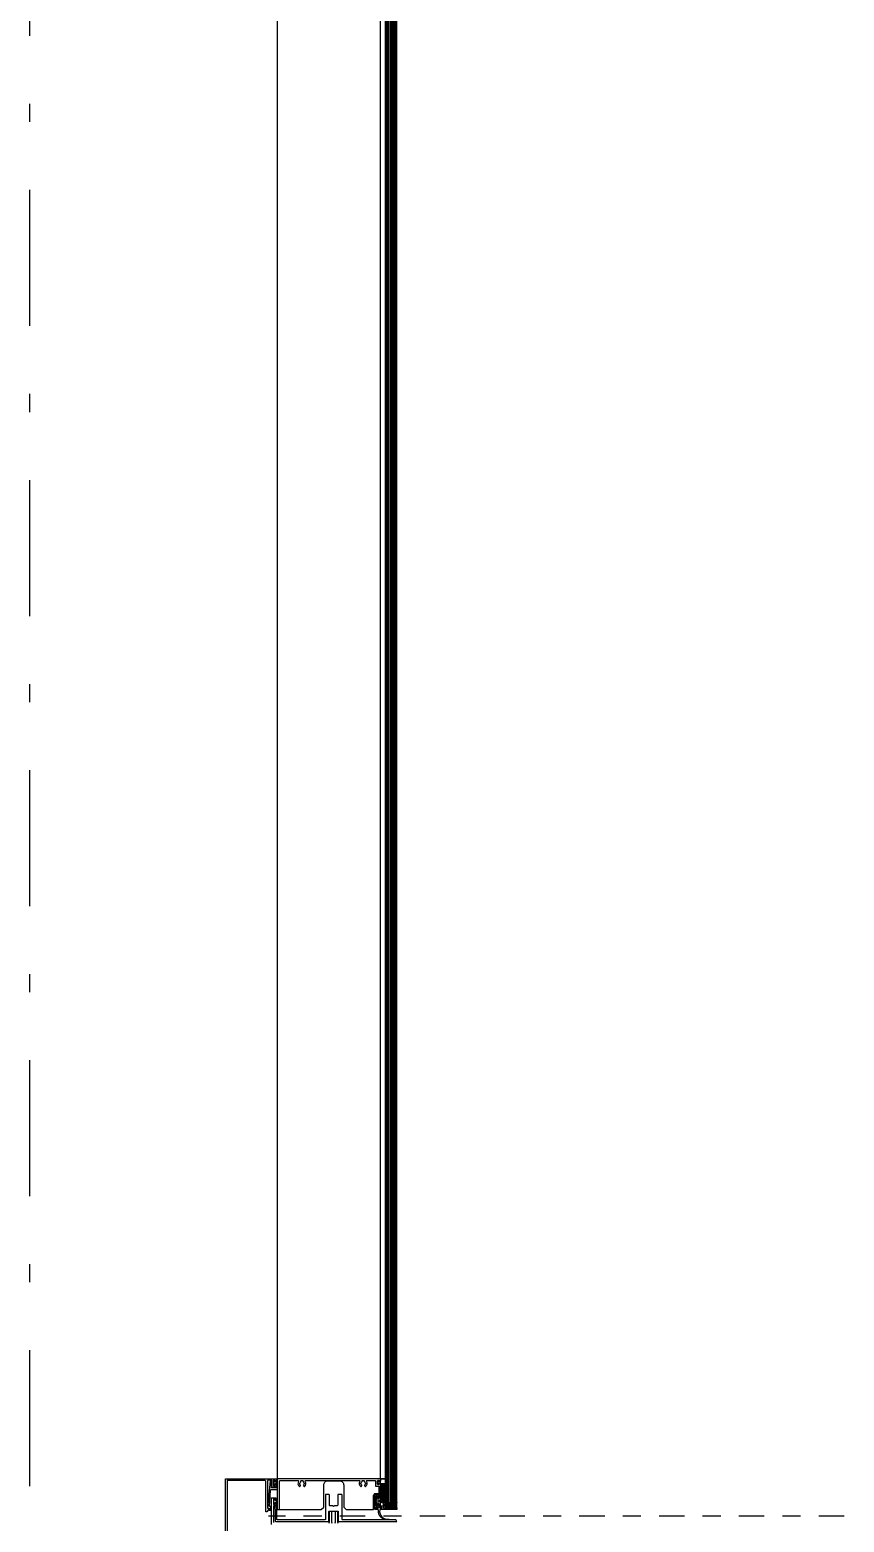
# Model space of a CAD drawing. Header units: millimetres. Extents: x -101 to 3415, y -52 to 1366.
# Drawn here: x 318.46 to 322.95, y 97.7 to 105.93 of the extents above; entities that cross this region are included whole.
import ezdxf

# ---------------------------------------------------------------- set-up
doc = ezdxf.new("R2010")
doc.units = ezdxf.units.MM
doc.linetypes.add('CENTER3', pattern=[0.28, 0.14, -0.05, 0.04, -0.05])
doc.linetypes.add('DASHDOT2', pattern=[0.5, 0.25, -0.125, 0, -0.125])
doc.layers.add('00_ARQ', color=8, linetype='Continuous')
pattern_1 = [(180, (316.72762055, 111.3325379), (-0.0003629754, 0.0007259508), [0, -0.0007259508])]
pattern_2 = [(180, (316.72762055, 111.3325379), (-0.0003629754, 0.0007259508), [0, -0.0007259508])]

msp = doc.modelspace()

# ---------------------------------------------------------------- hatches: boundary and pattern name
at = {"layer": '00_ARQ'}
h = msp.add_hatch(dxfattribs=at)
h.set_pattern_fill('DOTS', color=9, scale=0.000457292, style=0)
h.set_pattern_definition(pattern_1)
edge = h.paths.add_edge_path()
edge.add_ellipse((320.4103, 97.9746), major_axis=(0.0501, 0.0501), ratio=1, start_angle=213.99252, end_angle=236.32774)
edge.add_line((320.4242, 97.9051), (320.4242, 97.8068))
edge.add_ellipse((320.4103, 97.8763), major_axis=(0.0501, 0.0501), ratio=1, start_angle=213.99252, end_angle=236.32774, ccw=False)
edge.add_line((320.3967, 97.8067), (320.3967, 97.9051))
h = msp.add_hatch(dxfattribs=at)
h.set_pattern_fill('DOTS', color=9, scale=0.000457292, style=0)
h.set_pattern_definition(pattern_2)
edge = h.paths.add_edge_path()
edge.add_ellipse((320.4103, 97.9746), major_axis=(0.0501, 0.0501), ratio=1, start_angle=213.99252, end_angle=236.32774)
edge.add_line((320.4242, 97.9051), (320.4242, 97.8068))
edge.add_ellipse((320.4103, 97.8763), major_axis=(0.0501, 0.0501), ratio=1, start_angle=213.99252, end_angle=236.32774, ccw=False)
edge.add_line((320.3967, 97.8067), (320.3967, 97.9051))
h = msp.add_hatch(dxfattribs=at)
h.set_pattern_fill('CALZAS', color=9, scale=0.123451, style=0)
h.set_pattern_definition([(135, (323.314693, 91.697647), (0.01662926, 0.01662926), [0.12345054, -0.03086263, 0.06172527, -0.03086263]), (135, (323.316771, 91.699726), (0.01662926, 0.01662926), [0.15431317, -0.03086263, 0.03086263, -0.03086263]), (135, (323.31885, 91.701805), (0.01662926, 0.01662926), [0.0925879, -0.00771566, 0.01543132, -0.00771566]), (135, (323.322423, 91.705378), (0.01662926, 0.01662926), [0.2469011, -0.0077157]), (135, (323.325086, 91.70804), (0.01662926, 0.01662926), [0.06172527, -0.001234505, 0, -0.001234505, 0, -0.001234505])])
h.paths.add_polyline_path([(320.4124, 97.8052), (320.4654, 97.8052), (320.4656, 97.7744), (320.4124, 97.7744)])
h = msp.add_hatch(dxfattribs=at)
h.set_pattern_fill('CALZAS', color=9, scale=0.123451, style=0)
h.set_pattern_definition([(135, (323.314693, 91.697647), (0.01662926, 0.01662926), [0.12345054, -0.03086263, 0.06172527, -0.03086263]), (135, (323.316771, 91.699726), (0.01662926, 0.01662926), [0.15431317, -0.03086263, 0.03086263, -0.03086263]), (135, (323.31885, 91.701805), (0.01662926, 0.01662926), [0.0925879, -0.00771566, 0.01543132, -0.00771566]), (135, (323.322423, 91.705378), (0.01662926, 0.01662926), [0.2469011, -0.0077157]), (135, (323.325086, 91.70804), (0.01662926, 0.01662926), [0.06172527, -0.001234505, 0, -0.001234505, 0, -0.001234505])])
h.paths.add_polyline_path([(320.4124, 97.8052), (320.4654, 97.8052), (320.4656, 97.7744), (320.4124, 97.7744)])
h = msp.add_hatch(dxfattribs=at)
h.set_pattern_fill('HONEY', color=9, scale=0.001458, angle=90, style=0)
h.set_pattern_definition([(90, (338.0593534, 112.2520084), (0.0040091729, 0.0069440928), [0.0046293952, -0.0092587904]), (330, (338.0593534, 112.2520084), (0.00400917434, -0.006944092), [0.0046293952, -0.0092587904]), (30, (338.0593534, 112.2520084), (0.00801834724, 8e-10), [-0.0092587904, 0.0046293952])])
edge = h.paths.add_edge_path()
edge.add_line((320.4362, 97.8052), (320.4486, 97.8052))
edge.add_arc((320.4486, 97.7898), 0.0154, -90, 90, ccw=False)
edge.add_line((320.4486, 97.7744), (320.4362, 97.7744))
edge.add_arc((320.4362, 97.7898), 0.0154, 90, 270, ccw=False)
h = msp.add_hatch(dxfattribs=at)
h.set_pattern_fill('HONEY', color=9, scale=0.001458, angle=90, style=0)
h.set_pattern_definition([(90, (338.0593534, 112.2520084), (0.0040091729, 0.0069440928), [0.0046293952, -0.0092587904]), (330, (338.0593534, 112.2520084), (0.00400917434, -0.006944092), [0.0046293952, -0.0092587904]), (30, (338.0593534, 112.2520084), (0.00801834724, 8e-10), [-0.0092587904, 0.0046293952])])
edge = h.paths.add_edge_path()
edge.add_line((320.4362, 97.8052), (320.4486, 97.8052))
edge.add_arc((320.4486, 97.7898), 0.0154, -90, 90, ccw=False)
edge.add_line((320.4486, 97.7744), (320.4362, 97.7744))
edge.add_arc((320.4362, 97.7898), 0.0154, 90, 270, ccw=False)
h = msp.add_hatch(dxfattribs=at)
h.set_pattern_fill('DOTS', color=9, scale=0.000457292, style=0)
h.set_pattern_definition(pattern_1)
edge = h.paths.add_edge_path()
edge.add_line((320.4859, 97.7744), (320.4656, 97.7744))
edge.add_line((320.4656, 97.7744), (320.4654, 97.8052))
edge.add_line((320.4654, 97.8052), (320.486, 97.8052))
edge.add_ellipse((320.5499, 97.7896), major_axis=(0.0465, 0.0465), ratio=1, start_angle=121.25283, end_angle=148.40766)
h = msp.add_hatch(dxfattribs=at)
h.set_pattern_fill('DOTS', color=9, scale=0.000457292, style=0)
h.set_pattern_definition(pattern_2)
edge = h.paths.add_edge_path()
edge.add_line((320.4859, 97.7744), (320.4656, 97.7744))
edge.add_line((320.4656, 97.7744), (320.4654, 97.8052))
edge.add_line((320.4654, 97.8052), (320.486, 97.8052))
edge.add_ellipse((320.5499, 97.7896), major_axis=(0.0465, 0.0465), ratio=1, start_angle=121.25283, end_angle=148.40766)

# ---------------------------------------------------------------- linework, layer by layer
at = {"layer": '00_ARQ', "color": 9, "linetype": 'DASHDOT2', "ltscale": 3}
msp.add_line((318.4635, 38.6952), (318.4635, 195.7659), dxfattribs=at)
at = {"layer": '00_ARQ', "color": 9}
for points in [[(319.8268, 111.1367), (319.8268, 97.767), (320.0702, 97.767), (320.0839, 97.7807), (320.0839, 97.9019, -0.414214), (320.1068, 97.9248), (320.1711, 97.9248, -0.414214), (320.194, 97.9019), (320.194, 97.7807), (320.2077, 97.767), (320.3589, 97.767), (320.3589, 97.8438, -0.414214), (320.3703, 97.8553), (320.3967, 97.8553), (320.3967, 111.1367)], [(319.5427, 97.5533), (319.5427, 97.9356, -0.414214), (319.544, 97.937), (319.8231, 97.937, -0.885714), (319.8231, 97.9289), (319.8212, 97.9289, 0.414214), (319.8201, 97.9277), (319.8201, 97.9236, -0.339454), (319.819, 97.9223), (319.8165, 97.9216), (319.8165, 97.9216, -0.493145), (319.8148, 97.9229), (319.8148, 97.9277, 0.414214), (319.8137, 97.9289), (319.8069, 97.9289, 0.414214), (319.8058, 97.9277), (319.8058, 97.901, 0.414214), (319.8069, 97.8998), (319.8137, 97.8998, 0.414214), (319.8148, 97.901), (319.8148, 97.9057, -0.493145), (319.8165, 97.9071), (319.819, 97.9064, -0.339454), (319.8201, 97.9051), (319.8201, 97.8998), (319.8201, 97.8919, -0.414214), (319.8189, 97.8907), (319.8003, 97.8907, -0.414214), (319.7967, 97.8943), (319.7967, 97.9277, 0.414214), (319.7955, 97.9289), (319.7778, 97.9289, 0.414214), (319.7742, 97.9252), (319.7742, 97.7748, 0.339454), (319.7752, 97.7735), (319.7756, 97.7734, -0.476993), (319.7785, 97.7669), (319.7726, 97.7554, 0.048406), (319.7724, 97.7548, -0.334993), (319.771, 97.7538), (319.7663, 97.7538, -0.414214), (319.765, 97.7551), (319.765, 97.9205, 0.414214), (319.7577, 97.9278), (319.5532, 97.9278, 0.414214), (319.5519, 97.9264), (319.5519, 97.5533, -1)], [(319.7964, 97.684), (319.7964, 97.8308, -0.414214), (319.7977, 97.8322), (319.8184, 97.8322, -0.414214), (319.8198, 97.8308), (319.8198, 97.8213, -0.414214), (319.8184, 97.82), (319.8158, 97.82, -0.414214), (319.8144, 97.8213), (319.8144, 97.8258, 0.414214), (319.8131, 97.8272), (319.8086, 97.8272, 0.414214), (319.8072, 97.8258), (319.8072, 97.7959, 0.414214), (319.8086, 97.7945), (319.8131, 97.7945, 0.414214), (319.8144, 97.7959), (319.8144, 97.8003, -0.414214), (319.8158, 97.8017), (319.8184, 97.8017, -0.414214), (319.8198, 97.8003), (319.8198, 97.7886, -0.414214), (319.8184, 97.7873), (319.8087, 97.7873, 0.414214), (319.8073, 97.7859), (319.8073, 97.6949, 0.414214)], [(320.4859, 97.7008), (320.4859, 97.7016, 0.414214), (320.4777, 97.7098), (320.1884, 97.7098, -0.414214), (320.1848, 97.7135), (320.1848, 97.8476, 0.414214), (320.1834, 97.849), (320.162, 97.849, 0.414214), (320.1606, 97.8476), (320.1606, 97.7909, -0.414214), (320.157, 97.7873), (320.1443, 97.7873, 0.131652), (320.1437, 97.7871), (320.1383, 97.784, -0.267949), (320.1372, 97.784), (320.1318, 97.7871, 0.131652), (320.1312, 97.7873), (320.1185, 97.7873, -0.414214), (320.1149, 97.7909), (320.1149, 97.8476, 0.414214), (320.1135, 97.849), (320.0944, 97.849, 0.414214), (320.0931, 97.8476), (320.0931, 97.7135, -0.414214), (320.0894, 97.7098), (319.829, 97.7098, -0.414214), (319.8254, 97.7135), (319.8254, 97.7669, 0.046172), (319.8253, 97.7676), (319.8225, 97.7826, 1.01358), (319.8132, 97.7808), (319.8162, 97.7657, -0.048972), (319.8163, 97.765), (319.8163, 97.7048, 0.414214), (319.8203, 97.7008), (320.1083, 97.7008, 0.414214), (320.1119, 97.7044), (320.1119, 97.7546, -0.414214), (320.1156, 97.7583), (320.1599, 97.7583, -0.414214), (320.1635, 97.7546), (320.1635, 97.7044, 0.414214), (320.1672, 97.7008), (320.4859, 97.7008)], [(320.4859, 97.7744), (320.4859, 97.767), (320.3978, 97.767, -0.414214), (320.3955, 97.7693), (320.3955, 97.7702, -0.414214), (320.3978, 97.7725), (320.4023, 97.7725, 0.414214), (320.4046, 97.7748), (320.4046, 97.7776, 0.414214), (320.4023, 97.7798), (320.374, 97.7798, 0.414214), (320.3717, 97.7776), (320.3717, 97.7748, 0.414214), (320.374, 97.7725), (320.3786, 97.7725, -0.414214), (320.3809, 97.7702), (320.3809, 97.7693, -0.414214), (320.3786, 97.767), (320.3671, 97.767, -0.414214), (320.3658, 97.7684), (320.3658, 97.847, -0.414214), (320.3671, 97.8484), (320.3849, 97.8484, -0.414214), (320.3862, 97.847), (320.3862, 97.8297, -0.414214), (320.3849, 97.8284), (320.3822, 97.8284, -0.414214), (320.3808, 97.8297), (320.3808, 97.8398, 0.414214), (320.3794, 97.8412), (320.3731, 97.8412, 0.414214), (320.3717, 97.8398), (320.3717, 97.7881, 0.414214), (320.3731, 97.7867), (320.3794, 97.7867, 0.414214), (320.3808, 97.7881), (320.3808, 97.7981, -0.414214), (320.3822, 97.7995), (320.3849, 97.7995, -0.414214), (320.3862, 97.7981), (320.3862, 97.7885, 0.414214), (320.3876, 97.7872), (320.4101, 97.7872, -0.414214), (320.4124, 97.7849), (320.4124, 97.7766, 0.414214), (320.4147, 97.7744), (320.4859, 97.7744)], [(320.1118, 97.6935, 0.414214), (320.1154, 97.6971), (320.1154, 97.7547, -0.414214), (320.119, 97.7583), (320.1197, 97.7583, -0.414214), (320.1269, 97.751), (320.1269, 97.6971, 0.414214), (320.1306, 97.6935)], [(320.1449, 97.6935, 0.414214), (320.1485, 97.6971), (320.1485, 97.751, -0.414214), (320.1557, 97.7583), (320.1565, 97.7583, -0.414214), (320.1601, 97.7547), (320.1601, 97.6971, 0.414214), (320.1637, 97.6935)]]:
    msp.add_lwpolyline(points, format="xyb", dxfattribs=at)
for points in [[(320.4242, 97.8052), (320.4242, 111.1367), (320.4516, 111.1367), (320.4516, 97.8052)], [(320.4311, 97.8052), (320.4311, 111.1367)], [(320.4379, 97.8052), (320.4379, 111.1367)], [(320.4448, 97.8052), (320.4448, 111.1367)], [(320.486, 97.8052), (320.486, 111.1367), (320.4586, 111.1367), (320.4586, 97.8052)], [(320.4654, 97.8052), (320.4654, 111.1367)], [(320.4723, 97.8052), (320.4723, 111.1367)], [(320.4792, 97.8052), (320.4792, 111.1367)]]:
    msp.add_lwpolyline(points, dxfattribs=at)
at = {"layer": '00_ARQ', "color": 9, "const_width": 0.00457}
msp.add_lwpolyline([(320.4551, 97.8052), (320.4551, 111.1367)], dxfattribs=at)
at = {"layer": '00_ARQ', "color": 9}
for points in [[(320.3967, 97.9251), (320.3967, 97.9346, 0.414214), (320.3945, 97.9369), (319.8281, 97.9369, 0.414214), (319.8268, 97.9355), (319.8268, 97.8878, -0.414214), (319.8252, 97.8862), (319.7962, 97.8862, -0.414214), (319.7951, 97.8873), (319.7951, 97.9258, 0.414214), (319.7939, 97.927), (319.7889, 97.927, 0.388119), (319.7878, 97.9259), (319.7742, 97.7749, 0.440799), (319.7753, 97.7736), (319.7817, 97.7736, -0.414214), (319.7831, 97.7723), (319.7831, 97.7642, 0.414214), (319.7845, 97.7628), (319.7908, 97.7628, 0.414214), (319.7922, 97.7642), (319.7922, 97.7813, 0.414214), (319.7908, 97.7827), (319.7855, 97.7827, -0.436505), (319.7841, 97.7842), (319.7909, 97.8738, -0.392268), (319.7945, 97.8771), (319.8252, 97.8771, -0.414214), (319.8268, 97.8755), (319.8268, 97.7684, 0.414214), (319.8281, 97.767), (319.8391, 97.767, 0.414214), (319.8404, 97.7684), (319.8404, 97.9246, -0.414214), (319.8418, 97.926), (319.9432, 97.926, -0.597049), (319.9452, 97.9222, 0.385613), (319.9497, 97.8932, 0.434031), (319.9517, 97.8935), (319.9558, 97.8992, 0.384687), (319.9555, 97.901, -0.496295), (319.9568, 97.9203, 0.251973), (319.9574, 97.9214), (319.9574, 97.9246, -0.414214), (319.9588, 97.926), (319.9682, 97.926, -0.414214), (319.9696, 97.9246), (319.9696, 97.9214, 0.251974), (319.9702, 97.9203, -0.496289), (319.9715, 97.901, 0.384737), (319.9713, 97.8992), (319.9753, 97.8935, 0.433937), (319.9773, 97.8932, 0.38562), (319.9818, 97.9222, -0.597036), (319.9838, 97.926), (320.2809, 97.926, -0.597066), (320.2829, 97.9222, 0.385613), (320.2874, 97.8932, 0.434031), (320.2894, 97.8935), (320.2934, 97.8992, 0.384687), (320.2932, 97.901, -0.496295), (320.2945, 97.9203, 0.251973), (320.2951, 97.9214), (320.2951, 97.9246, -0.414214), (320.2965, 97.926), (320.3059, 97.926, -0.414214), (320.3072, 97.9246), (320.3072, 97.9214, 0.251974), (320.3079, 97.9203, -0.496289), (320.3091, 97.901, 0.384737), (320.3089, 97.8992), (320.313, 97.8935, 0.433937), (320.3149, 97.8932, 0.38562), (320.3194, 97.9222, -0.597055), (320.3215, 97.926), (320.368, 97.926), (320.368, 97.926, -0.414214), (320.3693, 97.9246), (320.3693, 97.8965, 0.414214), (320.3707, 97.8951), (320.3862, 97.8951, -0.414214), (320.3876, 97.8937), (320.3876, 97.8289, -0.414214), (320.3862, 97.8276), (320.3812, 97.8276, -0.414214), (320.3799, 97.8289), (320.3799, 97.8376, 0.414214), (320.3785, 97.839), (320.374, 97.839, 0.414214), (320.3726, 97.8376), (320.3726, 97.8217, 0.414214), (320.374, 97.8203), (320.3862, 97.8203, -0.414214), (320.3876, 97.819), (320.3876, 97.809, -0.414214), (320.3862, 97.8077), (320.374, 97.8077, 0.414214), (320.3726, 97.8063), (320.3726, 97.7904, 0.414214), (320.374, 97.789), (320.3785, 97.789, 0.414214), (320.3799, 97.7904), (320.3799, 97.7991, -0.414214), (320.3812, 97.8004), (320.3862, 97.8004, -0.414214), (320.3876, 97.7991), (320.3876, 97.7904, 0.414214), (320.389, 97.789), (320.3954, 97.789, 0.414214), (320.3967, 97.7904), (320.3967, 97.9069, 0.669376), (320.3938, 97.9082, -0.199773), (320.3864, 97.9051), (320.3851, 97.9051, -0.414214), (320.3793, 97.9109), (320.3793, 97.9211, -0.414214), (320.3851, 97.9269), (320.3864, 97.9269, -0.199773), (320.3938, 97.9238, 0.669376)], [(319.8221, 97.9159, -0.591036), (319.8196, 97.9193), (319.8196, 97.9205, 0.414214), (319.8185, 97.9216), (319.8157, 97.9216, -0.414214), (319.8125, 97.9248), (319.8125, 97.9277, 0.414214), (319.8113, 97.9288), (319.81, 97.9288, 0.414214), (319.8089, 97.9277), (319.8089, 97.9008, 0.414214), (319.81, 97.8996), (319.8113, 97.8996, 0.414214), (319.8125, 97.9008), (319.8125, 97.9036, -0.414214), (319.8157, 97.9068), (319.8185, 97.9068, 0.414214), (319.8196, 97.908), (319.8196, 97.91, -0.278716), (319.8209, 97.912, 0.414339), (319.8261, 97.9172), (319.8261, 97.9273, 0.556465), (319.8221, 97.9272)], [(319.8221, 97.9159, -0.591036), (319.8196, 97.9193), (319.8196, 97.9205, 0.414214), (319.8185, 97.9216), (319.8157, 97.9216, -0.414214), (319.8125, 97.9248), (319.8125, 97.9277, 0.414214), (319.8113, 97.9288), (319.81, 97.9288, 0.414214), (319.8089, 97.9277), (319.8089, 97.9008, 0.414214), (319.81, 97.8996), (319.8113, 97.8996, 0.414214), (319.8125, 97.9008), (319.8125, 97.9036, -0.414214), (319.8157, 97.9068), (319.8185, 97.9068, 0.414214), (319.8196, 97.908), (319.8196, 97.91, -0.278716), (319.8209, 97.912, 0.414339), (319.8261, 97.9172), (319.8261, 97.9273, 0.556465), (319.8221, 97.9272)], [(320.3952, 97.9369), (320.3962, 97.9288), (320.3962, 97.9232, -0.357068), (320.3948, 97.9215), (320.3847, 97.9195, -0.554492), (320.384, 97.9202), (320.3853, 97.9251, 1), (320.3819, 97.926), (320.3793, 97.916), (320.3819, 97.906, 1), (320.3853, 97.9069), (320.384, 97.9118, -0.554492), (320.3847, 97.9125), (320.3948, 97.9105, -0.357068), (320.3962, 97.9088), (320.3962, 97.9079), (320.4252, 97.9079), (320.4252, 97.916), (320.4252, 97.916), (320.4252, 97.9288), (320.4252, 97.9288), (320.4252, 97.9369)], [(320.3948, 97.9105), (320.3847, 97.9125, 0.554492), (320.384, 97.9118), (320.3853, 97.9069, -1), (320.3819, 97.906), (320.3793, 97.916), (320.3819, 97.926, -1), (320.3853, 97.9251), (320.384, 97.9202, 0.554492), (320.3847, 97.9195), (320.3948, 97.9215, 0.357068), (320.3962, 97.9232), (320.3962, 97.9288), (320.3952, 97.9369), (320.4269, 97.9369), (320.4252, 97.9288), (320.4252, 97.916), (320.4269, 97.9079), (320.3962, 97.9079), (320.3962, 97.9088, 0.357068)], [(320.3952, 97.9369), (320.3962, 97.9288), (320.3962, 97.9232, -0.357068), (320.3948, 97.9215), (320.3847, 97.9195, -0.554492), (320.384, 97.9202), (320.3853, 97.9251, 1), (320.3819, 97.926), (320.3793, 97.916), (320.3819, 97.906, 1), (320.3853, 97.9069), (320.384, 97.9118, -0.554492), (320.3847, 97.9125), (320.3948, 97.9105, -0.357068), (320.3962, 97.9088), (320.3962, 97.9079), (320.4252, 97.9079), (320.4252, 97.916), (320.4252, 97.916), (320.4252, 97.9288), (320.4252, 97.9288), (320.4252, 97.9369)], [(320.3948, 97.9105), (320.3847, 97.9125, 0.554492), (320.384, 97.9118), (320.3853, 97.9069, -1), (320.3819, 97.906), (320.3793, 97.916), (320.3819, 97.926, -1), (320.3853, 97.9251), (320.384, 97.9202, 0.554492), (320.3847, 97.9195), (320.3948, 97.9215, 0.357068), (320.3962, 97.9232), (320.3962, 97.9288), (320.3952, 97.9369), (320.4269, 97.9369), (320.4252, 97.9288), (320.4252, 97.916), (320.4269, 97.9079), (320.3962, 97.9079), (320.3962, 97.9088, 0.357068)], [(319.8221, 97.8067, 1), (319.8196, 97.8067), (319.8196, 97.8055, -0.414214), (319.8185, 97.8043), (319.8157, 97.8043, 0.414214), (319.8125, 97.8011), (319.8125, 97.7983, -0.414214), (319.8113, 97.7971), (319.81, 97.7971, -0.414214), (319.8089, 97.7983), (319.8089, 97.8252, -0.414214), (319.81, 97.8263), (319.8113, 97.8263, -0.414214), (319.8125, 97.8252), (319.8125, 97.8223, 0.414214), (319.8157, 97.8191), (319.8185, 97.8191, -0.414214), (319.8196, 97.818), (319.8196, 97.816, 0.278716), (319.8209, 97.8139, -0.414339), (319.8261, 97.8087), (319.8261, 97.7957, -1), (319.8221, 97.7957)], [(319.8221, 97.8067, 1), (319.8196, 97.8067), (319.8196, 97.8055, -0.414214), (319.8185, 97.8043), (319.8157, 97.8043, 0.414214), (319.8125, 97.8011), (319.8125, 97.7983, -0.414214), (319.8113, 97.7971), (319.81, 97.7971, -0.414214), (319.8089, 97.7983), (319.8089, 97.8252, -0.414214), (319.81, 97.8263), (319.8113, 97.8263, -0.414214), (319.8125, 97.8252), (319.8125, 97.8223, 0.414214), (319.8157, 97.8191), (319.8185, 97.8191, -0.414214), (319.8196, 97.818), (319.8196, 97.816, 0.278716), (319.8209, 97.8139, -0.414339), (319.8261, 97.8087), (319.8261, 97.7957, -1), (319.8221, 97.7957)], [(320.4362, 97.8052), (320.4486, 97.8052, -1), (320.4486, 97.7744), (320.4362, 97.7744, -1)], [(320.4362, 97.8052), (320.4486, 97.8052, -1), (320.4486, 97.7744), (320.4362, 97.7744, -1)], [(320.3945, 97.7718), (320.3945, 97.7652, -0.414214), (320.3935, 97.7642), (320.3924, 97.7642, 0.500693), (320.4425, 97.7133, -1.012767), (320.4424, 97.7106, -0.543944), (320.3858, 97.7642), (320.3847, 97.7642, -0.414214), (320.3836, 97.7652), (320.3836, 97.7718, 0.414214), (320.3826, 97.7729), (320.3776, 97.7729, -0.57735), (320.3767, 97.7744), (320.3795, 97.7793, -0.267949), (320.3804, 97.7798), (320.3978, 97.7798, -0.267949), (320.3987, 97.7793), (320.4015, 97.7744, -0.57735), (320.4006, 97.7729), (320.3956, 97.7729, 0.414214)]]:
    msp.add_lwpolyline(points, format="xyb", close=True, dxfattribs=at)
msp.add_lwpolyline([(320.4124, 97.8052), (320.4654, 97.8052), (320.4656, 97.7744), (320.4124, 97.7744)], close=True, dxfattribs=at)
msp.add_lwpolyline([(320.4124, 97.8052), (320.4654, 97.8052), (320.4656, 97.7744), (320.4124, 97.7744)], close=True, dxfattribs=at)
at = {"layer": '00_ARQ', "color": 9, "linetype": 'CENTER3'}
msp.add_lwpolyline([(322.953, 97.7303), (319.7788, 97.7303)], dxfattribs=at)
at = {"layer": '00_ARQ', "color": 9}
for centre, radius, start, end in [((320.4103, 97.9746), 0.0708, 258.99252, 281.32774), ((320.4103, 97.9746), 0.0708, 258.99252, 281.32774), ((320.4103, 97.8763), 0.0708, 258.99252, 281.32774), ((320.4103, 97.8763), 0.0708, 258.99252, 281.32774), ((320.5499, 97.7896), 0.0657, 166.25283, 193.40766), ((320.5499, 97.7896), 0.0657, 166.25283, 193.40766)]:
    msp.add_arc(centre, radius, start, end, dxfattribs=at)

doc.saveas('drawing.dxf')
